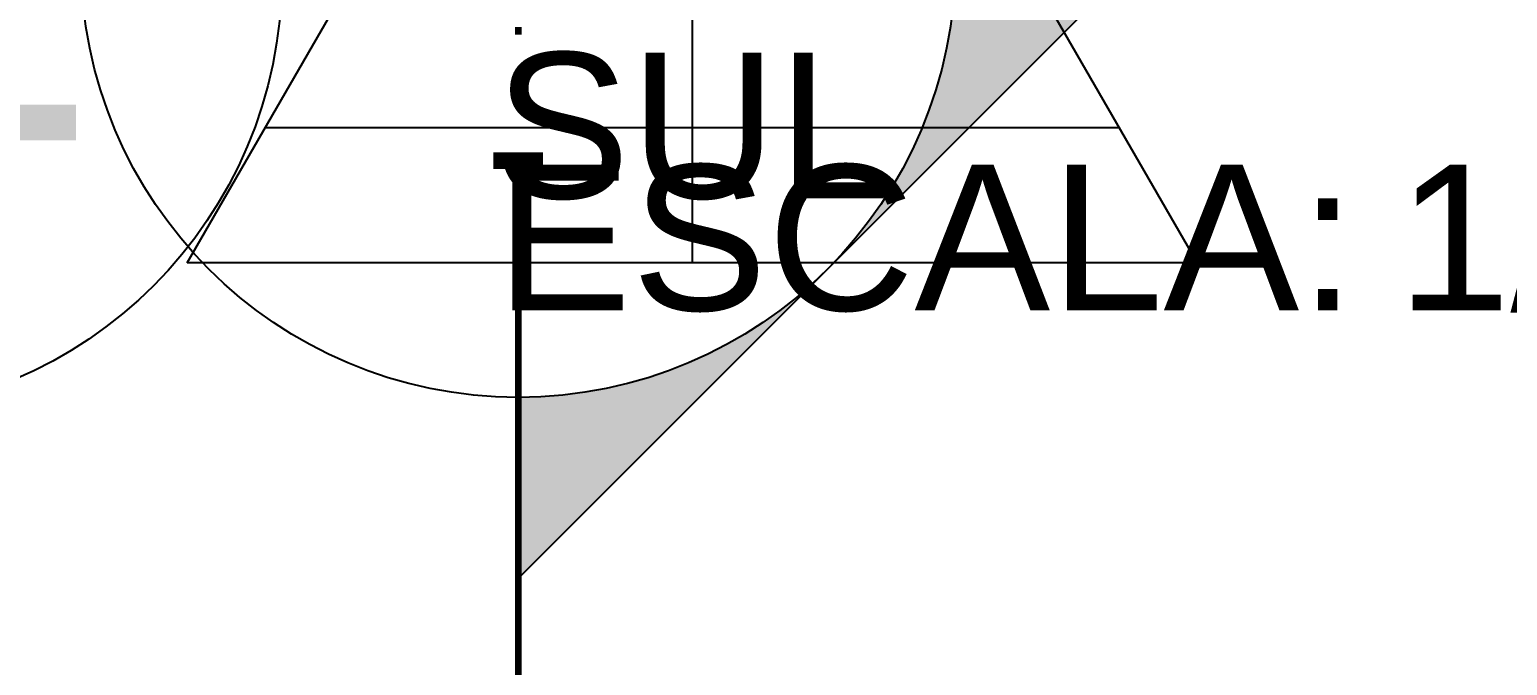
# Model space of a CAD drawing. Header units: metres. Extents: x 47619 to 48001, y 23263 to 23573.
# Drawn here: x 47792.24 to 47812.52, y 23406.75 to 23415.47 of the extents above; entities that cross this region are included whole.
import ezdxf
from ezdxf.enums import TextEntityAlignment as Align

# ---------------------------------------------------------------- set-up
doc = ezdxf.new("R2010")
doc.units = ezdxf.units.M
doc.header["$LTSCALE"] = 0.25
doc.linetypes.add('DIVIDEX2', pattern=[63.5, 25.4, -12.7, 0, -12.7, 0, -12.7])
for name, color, linetype in [('0 @ 0.05', 7, 'Continuous'), ('0 @ 0.1', 7, 'Continuous'), ('0 @ 1', 7, 'Continuous'), ('SIMB_01', 1, 'Continuous'), ('SIMB_02', 2, 'Continuous'), ('SIMB_PREENCHIMENTO', 253, 'Continuous'), ('SIMB_TXT', 1, 'Continuous')]:
    doc.layers.add(name, color=color, linetype=linetype)
doc.layers.add('ARQ_0', color=7, linetype='Continuous', true_color=0xff7400, plot=False)
doc.layers.add('SIMB_LCT', color=252, linetype='DIVIDEX2', lineweight=100)
doc.styles.add('SIMB', font='arial.ttf')

# ---------------------------------------------------------------- blocks, each defined once
blk = doc.blocks.new('*U68')
at = {"layer": 'SIMB_LCT'}
blk.add_line((6, 0), (69.061, 0), dxfattribs=at)
at = {"layer": 'SIMB_TXT', "style": 'SIMB'}
for tag, height, p in [('000', 3.5, (-2.25, 0)), ('999', 2, (2.525, 0))]:
    blk.add_attdef(tag, text='', height=height, rotation=90, dxfattribs=at).set_placement(p, align=Align.MIDDLE_CENTER)
blk = doc.blocks.new('*U327')
at = {"layer": '0 @ 1', "rotation": 269.9999999999999}
blk.add_blockref('*U68', (0.7, 13.339), dxfattribs=at)
blk = doc.blocks.new('*U69')
at = {"layer": 'SIMB_PREENCHIMENTO', "transparency": 33554587}
h = blk.add_hatch(color=256, dxfattribs=at)
h.dxf.hatch_style = 1
h.paths.add_polyline_path([(0, 8.483), (-4.152, 4.332, -0.401827), (4.152, 4.332)])
h = blk.add_hatch(color=256, dxfattribs=at)
h.dxf.hatch_style = 1
h.paths.add_polyline_path([(4.332, 4.152, -0.193399), (6, 0), (8.483, 0)])
at = {"layer": 'SIMB_01'}
for p, q in [((8.483, 0), (0, 8.483)), ((6, 0), (8.483, 0))]:
    blk.add_line(p, q, dxfattribs=at)
blk.add_circle((0, 0), 6, dxfattribs=at)
at = {"layer": 'SIMB_TXT', "style": 'SIMB'}
for tag, height, p in [('000', 3.5, (-2.25, 0)), ('999', 2, (2.525, 0))]:
    blk.add_attdef(tag, text='', height=height, rotation=90, dxfattribs=at).set_placement(p, align=Align.MIDDLE_CENTER)
blk = doc.blocks.new('*U328')
at = {"layer": '0 @ 1'}
ref = blk.add_blockref('*U69', (0.7, -4.537), dxfattribs=dict(at, rotation=269.9999999999999))
ref.add_attrib('999', '-', dxfattribs={"layer": 'SIMB_TXT', "height": 2, "style": 'SIMB'}).set_placement((0.7, -7.062), align=Align.MIDDLE_CENTER)
blk = doc.blocks.new('*U23')
at = {"layer": 'SIMB_02'}
blk.add_circle((0, 0), 6, dxfattribs=at)
at = {"layer": 'SIMB_TXT', "style": 'SIMB'}
blk.add_text('ESCALA:', height=2, dxfattribs=at).set_placement((8.936, -4.582))
blk.add_attdef('TITULO_DO_DESENHO', text='', height=4.5, dxfattribs=at).set_placement((10.022, 1), align=Align.BOTTOM_LEFT)
blk.add_attdef('NUM', text='', height=4.5, dxfattribs=at).set_placement((0, 0), align=Align.MIDDLE_CENTER)
blk.add_attdef('ESCALA', (21.304, -4.582), '', height=2, dxfattribs=at)
blk = doc.blocks.new('*U331')
at = {"layer": '0 @ 1'}
ref = blk.add_blockref('*U23', (-8.545, -4.763), dxfattribs=at)
ref.add_attrib('NUM', '02', dxfattribs={"layer": 'SIMB_TXT', "height": 4.5, "style": 'SIMB'}).set_placement((-8.545, -4.763), align=Align.MIDDLE_CENTER)
ref.add_attrib('ESCALA', '1/100', (12.759, -9.345), dxfattribs={"layer": 'SIMB_TXT', "height": 2, "style": 'SIMB'})
blk = doc.blocks.new('Pav_sup')
for name in ['*U328', '*U327', '*U331']:
    blk.add_blockref(name, (0, 0))
blk = doc.blocks.new('*U313')
at = {"layer": 'ARQ_0'}
for p, q in [((0, 8), (0, -4)), ((-3.391, 2.127), (3.391, 2.127)), ((-5.856, -2.144), (5.856, -2.144))]:
    blk.add_line(p, q, dxfattribs=at)
at = {"layer": 'SIMB_02'}
blk.add_line((-4.619, 0), (4.619, 0), dxfattribs=at)
blk.add_lwpolyline([(6.928, -4), (0, 8), (-6.928, -4)], close=True, dxfattribs=at)
at = {"layer": 'SIMB_TXT', "style": 'SIMB'}
for tag, height, p in [('00', 3.5, (0, 2.133)), ('000', 2, (0, -2.113))]:
    blk.add_attdef(tag, text='', height=height, rotation=180, dxfattribs=at).set_placement(p, align=Align.MIDDLE_CENTER)
blk = doc.blocks.new('*U392')
at = {"layer": '0 @ 0.05'}
ref = blk.add_blockref('*U313', (47801.337, 23416.269), dxfattribs=dict(at, xscale=-0.05, yscale=0.05, zscale=0.05))
ref.add_attrib('00', '-', dxfattribs={"layer": 'SIMB_TXT', "height": 0.175, "style": 'SIMB'}).set_placement((47801.337, 23416.375), align=Align.MIDDLE_CENTER)
ref.add_attrib('000', 'SUL', dxfattribs={"layer": 'SIMB_TXT', "height": 0.1, "style": 'SIMB'}).set_placement((47801.337, 23416.163), align=Align.MIDDLE_CENTER)
at = {"layer": '0 @ 0.1'}
ref = blk.add_blockref('*U313', (47801.337, 23416.269), dxfattribs=dict(at, xscale=-0.1, yscale=0.1, zscale=0.1, rotation=359.9999999999999))
ref.add_attrib('00', '-', dxfattribs={"layer": 'SIMB_TXT', "height": 0.35, "style": 'SIMB'}).set_placement((47801.337, 23416.482), align=Align.MIDDLE_CENTER)
ref.add_attrib('000', 'SUL', dxfattribs={"layer": 'SIMB_TXT', "height": 0.2, "style": 'SIMB'}).set_placement((47801.337, 23416.057), align=Align.MIDDLE_CENTER)
at = {"layer": '0 @ 1'}
ref = blk.add_blockref('*U313', (47801.337, 23416.269), dxfattribs=dict(at, xscale=-1))
ref.add_attrib('00', '-', dxfattribs={"layer": 'SIMB_TXT', "height": 3.5, "style": 'SIMB'}).set_placement((47801.337, 23418.402), align=Align.MIDDLE_CENTER)
ref.add_attrib('000', 'SUL', dxfattribs={"layer": 'SIMB_TXT', "height": 2, "style": 'SIMB'}).set_placement((47801.337, 23414.156), align=Align.MIDDLE_CENTER)

msp = doc.modelspace()

# ---------------------------------------------------------------- block references
for name, p in [('Pav_sup', (47798.248, 23420.963)), ('*U392', (0, 0))]:
    msp.add_blockref(name, p)

doc.saveas('drawing.dxf')
